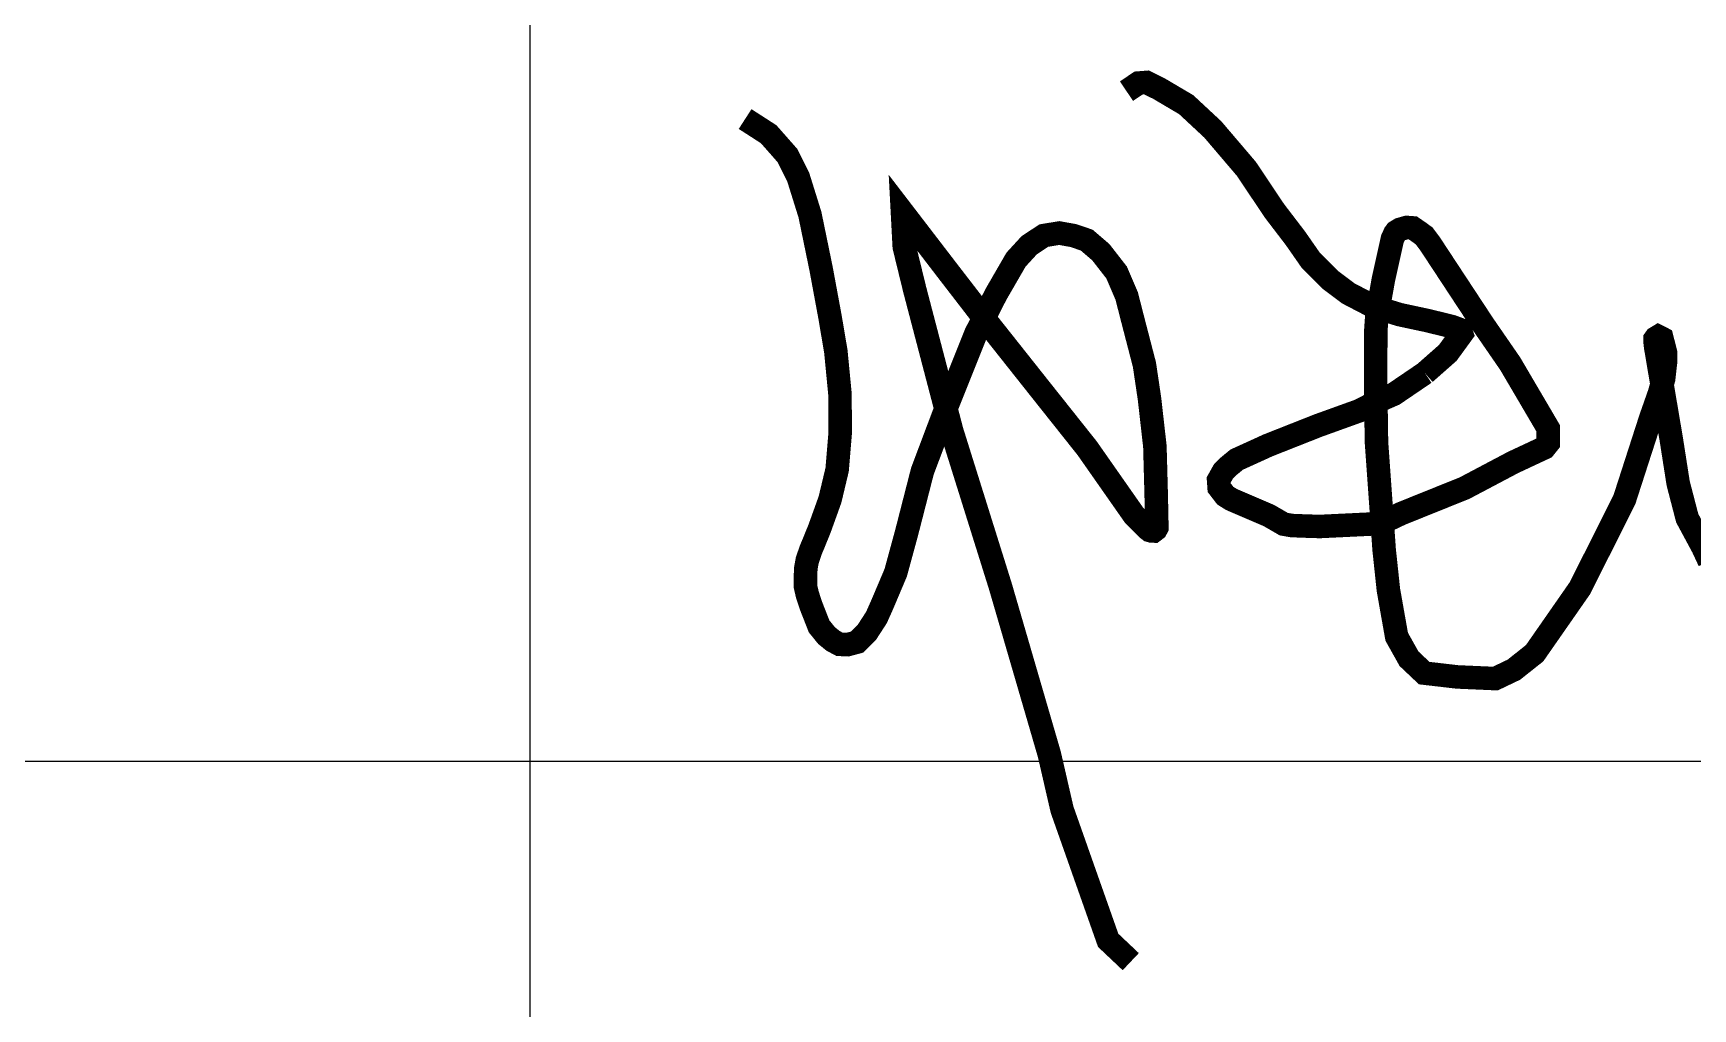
# Model space of a CAD drawing. Extents: x 2025205 to 2402328, y -557483 to 329036.
# Drawn here: x 2171966 to 2174822, y -45822 to -44143 of the extents above; entities that cross this region are included whole.
import ezdxf

# ---------------------------------------------------------------- set-up
doc = ezdxf.new("R2010")
doc.units = 0
doc.header["$LTSCALE"] = 1500
doc.header["$MEASUREMENT"] = 0
doc.layers.add('PUB_TITLE', color=4, linetype='Continuous')

# ---------------------------------------------------------------- blocks, each defined once
blk = doc.blocks.new('EWW')
at = {"const_width": 27}
for points in [[(-159823.3, 278823.5), (-159809.5, 278832.8), (-159800.2, 278833.5), (-159786.3, 278826.6), (-159754.8, 278808), (-159724.4, 278779.7), (-159685.8, 278734.4), (-159653.4, 278686), (-159629.4, 278654.6), (-159612, 278629.6), (-159589.2, 278606.8), (-159568.5, 278591.3), (-159539.3, 278576.1), (-159510, 278567.1), (-159477.7, 278560.2), (-159449.7, 278553.3), (-159440.7, 278549.9), (-159438.9, 278544.9), (-159454.7, 278523.2), (-159481, 278500)], [(-160260.8, 278791.5), (-160233.8, 278774.1), (-160212.3, 278749.7), (-160200, 278725.3), (-160186.4, 278681.8), (-160173.7, 278620.1), (-160163.4, 278564.5), (-160156.7, 278524.9), (-160151.9, 278475.3), (-160151.8, 278430.4), (-160155.2, 278389.3), (-160163.4, 278354.9), (-160175.3, 278321.8), (-160181.9, 278305.5), (-160185.6, 278296.7), (-160189.5, 278285.1), (-160191.1, 278276.4), (-160191.6, 278266.3), (-160191.6, 278255.5), (-160189.5, 278246.3), (-160185.3, 278233.4), (-160180.8, 278221.9), (-160175.9, 278209.4), (-160167.4, 278198.9), (-160159.9, 278192.8), (-160152.4, 278188.8), (-160143.5, 278188.4), (-160132.2, 278191.4), (-160121.2, 278202.5), (-160110.1, 278219.6), (-160103.5, 278234.4), (-160088, 278271), (-160075.4, 278317.3), (-160057.4, 278387.5), (-160028.5, 278464.2), (-159996, 278545.4), (-159972.9, 278590.6), (-159950, 278630.2), (-159934.8, 278646.8), (-159918.1, 278657.8), (-159900.4, 278660.7), (-159884.2, 278657.8), (-159868.9, 278652.6), (-159852.7, 278638.7), (-159834.6, 278615.4), (-159823.1, 278588.6), (-159815.5, 278559), (-159802.7, 278509.7), (-159796.9, 278470.7), (-159790.7, 278415.9), (-159789.2, 278360.7), (-159788.5, 278326.3), (-159788.5, 278322.7), (-159789.5, 278320.8), (-159792.1, 278318.8), (-159794.6, 278318.9), (-159796.7, 278319.5), (-159799, 278321.3), (-159814.8, 278337.2), (-159868.4, 278413.8), (-159919.2, 278477.7), (-159979, 278553.1), (-160028.2, 278616.9), (-160080.3, 278684.8), (-160078.2, 278644.8), (-160066.2, 278595.7), (-160023.7, 278433.4), (-159967.9, 278255.2), (-159911.7, 278062.3), (-159897.2, 277999.2), (-159844.3, 277849.2), (-159818.4, 277824.7)], [(-159481, 278500), (-159516.6, 278475.8), (-159535.1, 278467.7), (-159556.3, 278456.8), (-159603.2, 278439.9), (-159660.9, 278417.1), (-159696.9, 278400.7), (-159706.1, 278393.1), (-159712.1, 278387.1), (-159717.6, 278377.3), (-159717, 278368.6), (-159709.9, 278359.4), (-159702.9, 278355), (-159659.8, 278336.5), (-159642.9, 278326.7), (-159633.7, 278325.1), (-159617.9, 278324.5), (-159601.5, 278324), (-159532.4, 278327.3), (-159508.4, 278338.7), (-159435.4, 278368.1), (-159379.8, 278397.5), (-159343.9, 278414.3), (-159339.5, 278419.8), (-159339.5, 278427.4), (-159339.5, 278436.6), (-159383.1, 278510.8), (-159414.2, 278555.9), (-159475.2, 278648.6), (-159481.7, 278657.3), (-159487.7, 278661.7), (-159494.8, 278666.6), (-159501.9, 278667.1), (-159509.5, 278664.9), (-159513.9, 278662.2), (-159515.5, 278660), (-159517.1, 278656.2), (-159518.2, 278654.1), (-159528.6, 278607.3), (-159532.4, 278585.9), (-159536.2, 278564.2), (-159537.3, 278547.9), (-159537.5, 278488.5), (-159536.5, 278420.7), (-159534.6, 278394.2), (-159527.7, 278297.2), (-159522.8, 278251.1), (-159513.3, 278197.5), (-159499.2, 278172.3), (-159481.8, 278155.8), (-159443.9, 278151.4), (-159400.2, 278149.5), (-159378.9, 278159.7), (-159355.1, 278178.6), (-159303.1, 278253.3), (-159252.1, 278354.8), (-159222, 278448), (-159211.9, 278476.8), (-159207.1, 278493.5), (-159205, 278511.9), (-159205, 278523.9), (-159209.1, 278539.9), (-159213.2, 278542), (-159216, 278540.3), (-159217, 278538.9), (-159217, 278536.2), (-159216.6, 278534.1), (-159216.3, 278530.4), (-159198.4, 278424.6), (-159190.4, 278373.5), (-159180, 278333.5), (-159162.1, 278300.3), (-159154.6, 278284.2)]]:
    blk.add_lwpolyline(points, dxfattribs=at)
at = {"layer": 'PUB_TITLE'}
for p, q in [((-160507.8, 283054.6), (-160507.8, 276075)), ((-165269.8, 278054.6), (-158269.8, 278054.6))]:
    blk.add_line(p, q, dxfattribs=at)

msp = doc.modelspace()

# ---------------------------------------------------------------- block references
at = {"xscale": 1.5, "yscale": 1.5, "zscale": 1.5}
msp.add_blockref('EWW', (2413582, -462478.3), dxfattribs=at)

doc.saveas('drawing.dxf')
